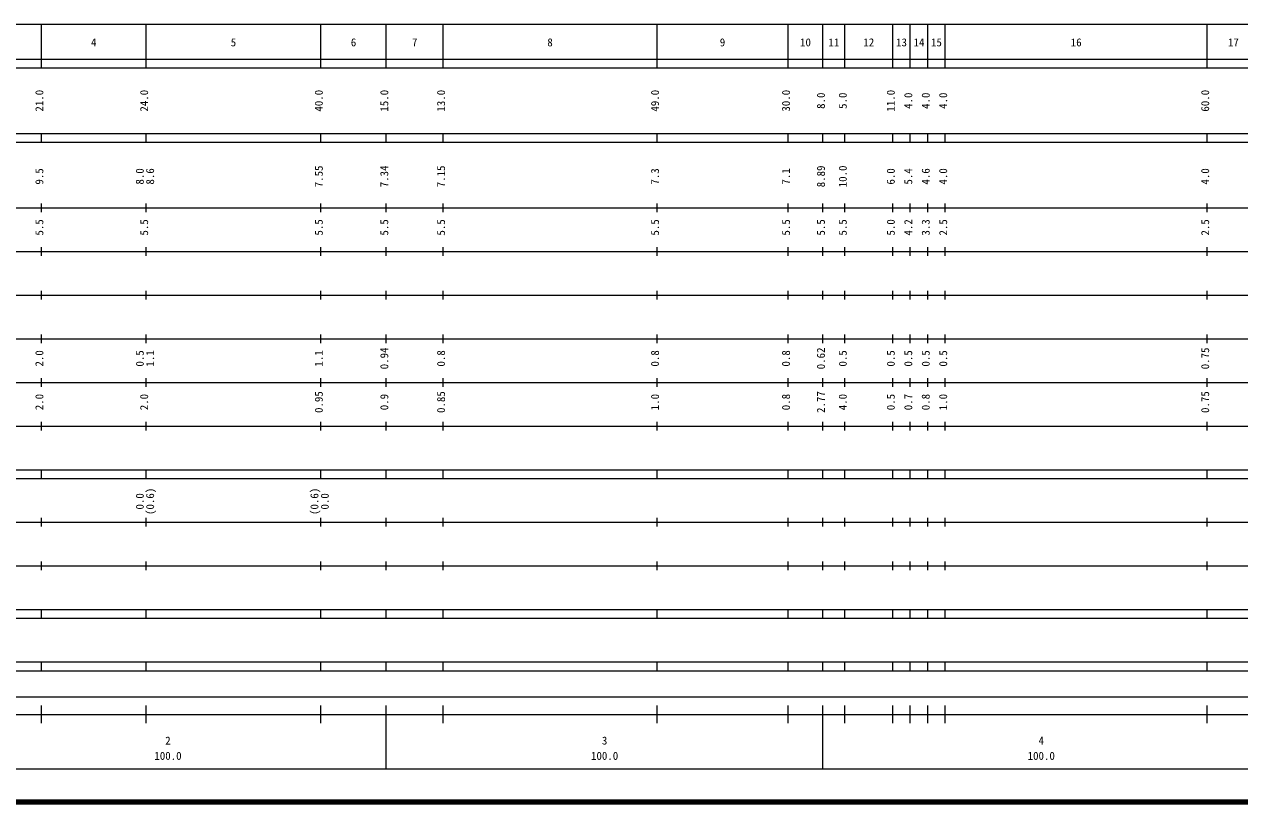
# Model space of a CAD drawing. Units: millimetres on the paper, enlarged 1000 times. Extents: x 40000 to 680000, y 20000 to 380000.
# Drawn here: x 185097 to 463445, y 20000 to 198000 of the extents above; entities that cross this region are included whole.
import ezdxf
from ezdxf.enums import TextEntityAlignment as Align

# ---------------------------------------------------------------- set-up
doc = ezdxf.new("R2010")
doc.units = ezdxf.units.MM
doc.header["$LTSCALE"] = 1000
doc.layers.add('M-TTL', color=2, linetype='Continuous', lineweight=140)
doc.layers.add('M-TTL-BAND', color=7, linetype='Continuous', lineweight=13)
doc.styles.add('ＭＳ ゴシック', font='')
doc.styles.get('ＭＳ ゴシック').set_extended_font_data('MS Gothic')

msp = doc.modelspace()

# ---------------------------------------------------------------- linework, layer by layer
at = {"layer": 'M-TTL'}
msp.add_line((40000, 20000), (680000, 20000), dxfattribs=at)
at = {"layer": 'M-TTL-BAND'}
for p, q in [((68000, 198000), (579000, 198000)), ((189000, 188000), (189000, 198000)), ((213000, 188000), (213000, 198000)), ((253000, 188000), (253000, 198000)), ((268000, 188000), (268000, 198000)), ((281000, 188000), (281000, 198000)), ((330000, 188000), (330000, 198000)), ((360000, 188000), (360000, 198000)), ((368000, 188000), (368000, 198000)), ((373000, 188000), (373000, 198000)), ((384000, 188000), (384000, 198000)), ((388000, 188000), (388000, 198000)), ((392000, 188000), (392000, 198000)), ((396000, 188000), (396000, 198000)), ((456000, 188000), (456000, 198000)), ((40000, 190000), (579000, 190000)), ((40000, 188000), (579000, 188000)), ((40000, 173000), (579000, 173000)), ((189000, 171000), (189000, 173000)), ((213000, 171000), (213000, 173000)), ((253000, 171000), (253000, 173000)), ((268000, 171000), (268000, 173000)), ((281000, 171000), (281000, 173000)), ((330000, 171000), (330000, 173000)), ((360000, 171000), (360000, 173000)), ((368000, 171000), (368000, 173000)), ((373000, 171000), (373000, 173000)), ((384000, 171000), (384000, 173000)), ((388000, 171000), (388000, 173000)), ((392000, 171000), (392000, 173000)), ((396000, 171000), (396000, 173000)), ((456000, 171000), (456000, 173000)), ((40000, 171000), (579000, 171000)), ((40000, 156000), (579000, 156000)), ((189000, 155000), (189000, 157000)), ((213000, 155000), (213000, 157000)), ((253000, 155000), (253000, 157000)), ((268000, 155000), (268000, 157000)), ((281000, 155000), (281000, 157000)), ((330000, 155000), (330000, 157000)), ((360000, 155000), (360000, 157000)), ((368000, 155000), (368000, 157000)), ((373000, 155000), (373000, 157000)), ((384000, 155000), (384000, 157000)), ((388000, 155000), (388000, 157000)), ((392000, 155000), (392000, 157000)), ((396000, 155000), (396000, 157000)), ((456000, 155000), (456000, 157000)), ((46000, 146000), (579000, 146000)), ((189000, 145000), (189000, 147000)), ((213000, 145000), (213000, 147000)), ((253000, 145000), (253000, 147000)), ((268000, 145000), (268000, 147000)), ((281000, 145000), (281000, 147000)), ((330000, 145000), (330000, 147000)), ((360000, 145000), (360000, 147000)), ((368000, 145000), (368000, 147000)), ((373000, 145000), (373000, 147000)), ((384000, 145000), (384000, 147000)), ((388000, 145000), (388000, 147000)), ((392000, 145000), (392000, 147000)), ((396000, 145000), (396000, 147000)), ((456000, 145000), (456000, 147000)), ((189000, 135000), (189000, 137000)), ((213000, 135000), (213000, 137000)), ((253000, 135000), (253000, 137000)), ((268000, 135000), (268000, 137000)), ((281000, 135000), (281000, 137000)), ((330000, 135000), (330000, 137000)), ((360000, 135000), (360000, 137000)), ((368000, 135000), (368000, 137000)), ((373000, 135000), (373000, 137000)), ((384000, 135000), (384000, 137000)), ((388000, 135000), (388000, 137000)), ((392000, 135000), (392000, 137000)), ((396000, 135000), (396000, 137000)), ((456000, 135000), (456000, 137000)), ((52000, 136000), (579000, 136000)), ((46000, 126000), (579000, 126000)), ((189000, 125000), (189000, 127000)), ((213000, 125000), (213000, 127000)), ((253000, 125000), (253000, 127000)), ((268000, 125000), (268000, 127000)), ((281000, 125000), (281000, 127000)), ((330000, 125000), (330000, 127000)), ((360000, 125000), (360000, 127000)), ((368000, 125000), (368000, 127000)), ((373000, 125000), (373000, 127000)), ((384000, 125000), (384000, 127000)), ((388000, 125000), (388000, 127000)), ((392000, 125000), (392000, 127000)), ((396000, 125000), (396000, 127000)), ((456000, 125000), (456000, 127000)), ((189000, 115000), (189000, 117000)), ((213000, 115000), (213000, 117000)), ((253000, 115000), (253000, 117000)), ((268000, 115000), (268000, 117000)), ((281000, 115000), (281000, 117000)), ((330000, 115000), (330000, 117000)), ((360000, 115000), (360000, 117000)), ((368000, 115000), (368000, 117000)), ((373000, 115000), (373000, 117000)), ((384000, 115000), (384000, 117000)), ((388000, 115000), (388000, 117000)), ((392000, 115000), (392000, 117000)), ((396000, 115000), (396000, 117000)), ((456000, 115000), (456000, 117000)), ((52000, 116000), (579000, 116000)), ((46000, 106000), (579000, 106000)), ((189000, 105000), (189000, 107000)), ((213000, 105000), (213000, 107000)), ((253000, 105000), (253000, 107000)), ((268000, 105000), (268000, 107000)), ((281000, 105000), (281000, 107000)), ((330000, 105000), (330000, 107000)), ((360000, 105000), (360000, 107000)), ((368000, 105000), (368000, 107000)), ((373000, 105000), (373000, 107000)), ((384000, 105000), (384000, 107000)), ((388000, 105000), (388000, 107000)), ((392000, 105000), (392000, 107000)), ((396000, 105000), (396000, 107000)), ((456000, 105000), (456000, 107000)), ((40000, 96000), (579000, 96000)), ((189000, 94000), (189000, 96000)), ((213000, 94000), (213000, 96000)), ((253000, 94000), (253000, 96000)), ((268000, 94000), (268000, 96000)), ((281000, 94000), (281000, 96000)), ((330000, 94000), (330000, 96000)), ((360000, 94000), (360000, 96000)), ((368000, 94000), (368000, 96000)), ((373000, 94000), (373000, 96000)), ((384000, 94000), (384000, 96000)), ((388000, 94000), (388000, 96000)), ((392000, 94000), (392000, 96000)), ((396000, 94000), (396000, 96000)), ((456000, 94000), (456000, 96000)), ((40000, 94000), (579000, 94000)), ((49000, 84000), (579000, 84000)), ((189000, 83000), (189000, 85000)), ((213000, 83000), (213000, 85000)), ((253000, 83000), (253000, 85000)), ((268000, 83000), (268000, 85000)), ((281000, 83000), (281000, 85000)), ((330000, 83000), (330000, 85000)), ((360000, 83000), (360000, 85000)), ((368000, 83000), (368000, 85000)), ((373000, 83000), (373000, 85000)), ((384000, 83000), (384000, 85000)), ((388000, 83000), (388000, 85000)), ((392000, 83000), (392000, 85000)), ((396000, 83000), (396000, 85000)), ((456000, 83000), (456000, 85000)), ((40000, 74000), (579000, 74000)), ((189000, 73000), (189000, 75000)), ((213000, 73000), (213000, 75000)), ((253000, 73000), (253000, 75000)), ((268000, 73000), (268000, 75000)), ((281000, 73000), (281000, 75000)), ((330000, 73000), (330000, 75000)), ((360000, 73000), (360000, 75000)), ((368000, 73000), (368000, 75000)), ((373000, 73000), (373000, 75000)), ((384000, 73000), (384000, 75000)), ((388000, 73000), (388000, 75000)), ((392000, 73000), (392000, 75000)), ((396000, 73000), (396000, 75000)), ((456000, 73000), (456000, 75000)), ((40000, 64000), (579000, 64000)), ((40000, 62000), (579000, 62000)), ((189000, 62000), (189000, 64000)), ((213000, 62000), (213000, 64000)), ((253000, 62000), (253000, 64000)), ((268000, 62000), (268000, 64000)), ((281000, 62000), (281000, 64000)), ((330000, 62000), (330000, 64000)), ((360000, 62000), (360000, 64000)), ((368000, 62000), (368000, 64000)), ((373000, 62000), (373000, 64000)), ((384000, 62000), (384000, 64000)), ((388000, 62000), (388000, 64000)), ((392000, 62000), (392000, 64000)), ((396000, 62000), (396000, 64000)), ((456000, 62000), (456000, 64000)), ((40000, 52000), (579000, 52000)), ((189000, 50000), (189000, 52000)), ((213000, 50000), (213000, 52000)), ((253000, 50000), (253000, 52000)), ((268000, 50000), (268000, 52000)), ((281000, 50000), (281000, 52000)), ((330000, 50000), (330000, 52000)), ((360000, 50000), (360000, 52000)), ((368000, 50000), (368000, 52000)), ((373000, 50000), (373000, 52000)), ((384000, 50000), (384000, 52000)), ((388000, 50000), (388000, 52000)), ((392000, 50000), (392000, 52000)), ((396000, 50000), (396000, 52000)), ((456000, 50000), (456000, 52000)), ((40000, 50000), (579000, 50000)), ((71000, 44000), (565000, 44000)), ((189000, 38000), (189000, 42000)), ((213000, 38000), (213000, 42000)), ((253000, 38000), (253000, 42000)), ((268000, 27500), (268000, 42000)), ((281000, 38000), (281000, 42000)), ((330000, 38000), (330000, 42000)), ((360000, 38000), (360000, 42000)), ((368000, 27500), (368000, 42000)), ((373000, 38000), (373000, 42000)), ((384000, 38000), (384000, 42000)), ((388000, 38000), (388000, 42000)), ((392000, 38000), (392000, 42000)), ((396000, 38000), (396000, 42000)), ((456000, 38000), (456000, 42000)), ((40000, 40000), (579000, 40000)), ((68000, 27500), (579000, 27500))]:
    msp.add_line(p, q, dxfattribs=at)

# ---------------------------------------------------------------- texts
at = {"layer": 'M-TTL-BAND', "style": 'ＭＳ ゴシック'}
for s, p in [('4', (201000, 192405)), ('5', (233000, 192405)), ('6', (260500, 192405)), ('7', (274500, 192405)), ('8', (305500, 192405)), ('9', (345000, 192405)), ('10', (364000, 192405)), ('11', (370500, 192405)), ('12', (378500, 192405)), ('13', (386000, 192405)), ('14', (390000, 192405)), ('15', (394000, 192405)), ('16', (426000, 192405)), ('17', (462000, 192405)), ('2', (218000, 32523)), ('3', (318000, 32523)), ('4', (418000, 32523)), ('100.0', (218000, 29033)), ('100.0', (318000, 29033)), ('100.0', (418000, 29033))]:
    msp.add_text(s, height=1833, dxfattribs=at).set_placement(p, align=Align.BOTTOM_CENTER)
for s, p in [('21.0', (190000, 180500)), ('24.0', (214000, 180500)), ('40.0', (254000, 180500)), ('15.0', (269000, 180500)), ('13.0', (282000, 180500)), ('49.0', (331000, 180500)), ('30.0', (361000, 180500)), ('8.0', (369000, 180500)), ('5.0', (374000, 180500)), ('11.0', (385000, 180500)), ('4.0', (389000, 180500)), ('4.0', (393000, 180500)), ('4.0', (397000, 180500)), ('60.0', (457000, 180500)), ('9.5', (190000, 163174)), ('8.0', (213000, 163174)), ('8.6', (215370, 163174)), ('7.55', (254000, 163174)), ('7.34', (269000, 163174)), ('7.15', (282000, 163174)), ('7.3', (331000, 163174)), ('7.1', (361000, 163174)), ('8.89', (369000, 163174)), ('10.0', (374000, 163174)), ('6.0', (385000, 163174)), ('5.4', (389000, 163174)), ('4.6', (393000, 163174)), ('4.0', (397000, 163174)), ('4.0', (457000, 163174)), ('5.5', (190000, 151500)), ('5.5', (214000, 151500)), ('5.5', (254000, 151500)), ('5.5', (269000, 151500)), ('5.5', (282000, 151500)), ('5.5', (331000, 151500)), ('5.5', (361000, 151500)), ('5.5', (369000, 151500)), ('5.5', (374000, 151500)), ('5.0', (385000, 151500)), ('4.2', (389000, 151500)), ('3.3', (393000, 151500)), ('2.5', (397000, 151500)), ('2.5', (457000, 151500)), ('2.0', (190000, 121500)), ('0.5', (213000, 121500)), ('1.1', (215370, 121500)), ('1.1', (254000, 121500)), ('0.94', (269000, 121500)), ('0.8', (282000, 121500)), ('0.8', (331000, 121500)), ('0.8', (361000, 121500)), ('0.62', (369000, 121500)), ('0.5', (374000, 121500)), ('0.5', (385000, 121500)), ('0.5', (389000, 121500)), ('0.5', (393000, 121500)), ('0.5', (397000, 121500)), ('0.75', (457000, 121500)), ('2.0', (190000, 111500)), ('2.0', (214000, 111500)), ('0.95', (254000, 111500)), ('0.9', (269000, 111500)), ('0.85', (282000, 111500)), ('1.0', (331000, 111500)), ('0.8', (361000, 111500)), ('2.77', (369000, 111500)), ('4.0', (374000, 111500)), ('0.5', (385000, 111500)), ('0.7', (389000, 111500)), ('0.8', (393000, 111500)), ('1.0', (397000, 111500)), ('0.75', (457000, 111500)), ('0.0', (213000, 88764)), ('(0.6)', (215370, 88764)), ('(0.6)', (253000, 88764)), ('0.0', (255370, 88764))]:
    msp.add_text(s, height=1833, rotation=90, dxfattribs=at).set_placement(p, align=Align.BOTTOM_CENTER)

doc.saveas('drawing.dxf')
